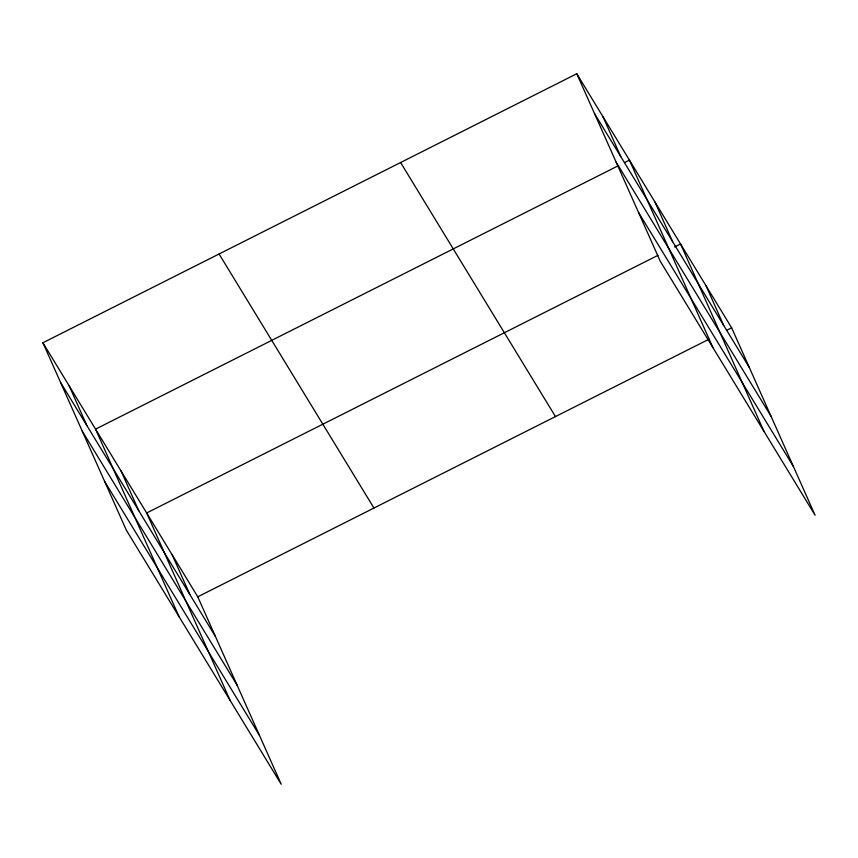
<?xml version="1.0" encoding="UTF-8"?>
<svg xmlns="http://www.w3.org/2000/svg" width="858" height="858" viewBox="0 0 858 858"><rect width="100%" height="100%" fill="white"/><g stroke="black" fill="none" stroke-linecap="round" stroke-linejoin="round"><path stroke-width="1.29" d="M42.9 342.76L197.769 596.814L281.22 784.255L126.351 530.19L42.9 342.76L576.78 73.745L731.649 327.81L815.1 515.24L660.231 261.186L576.78 73.745M618.715 165.53L95.56 429.139L179.011 616.58M624.667 162.527L629.429 160.124L712.88 347.565M657.925 255.362L146.664 512.977L230.116 700.418M674.592 246.965L680.544 243.962L763.995 431.402M197.769 596.814L709.03 339.2M726.887 330.201L731.649 327.81M594.422 113.395L749.302 367.449M616.141 162.162L771.01 416.216M638.513 212.409L793.382 466.473M400.6 162.516L555.469 416.58M219.08 253.989L373.949 508.043M60.553 382.4L215.422 636.464M82.261 431.177L237.14 685.231M104.633 481.424L259.513 735.478M706.091 285.886L723.744 325.536M654.986 202.048L672.64 241.688M603.099 116.935L620.752 156.585M172.222 554.901L189.875 594.54M121.107 471.063L138.76 510.703M69.23 385.95L86.883 425.589"/></g></svg>
